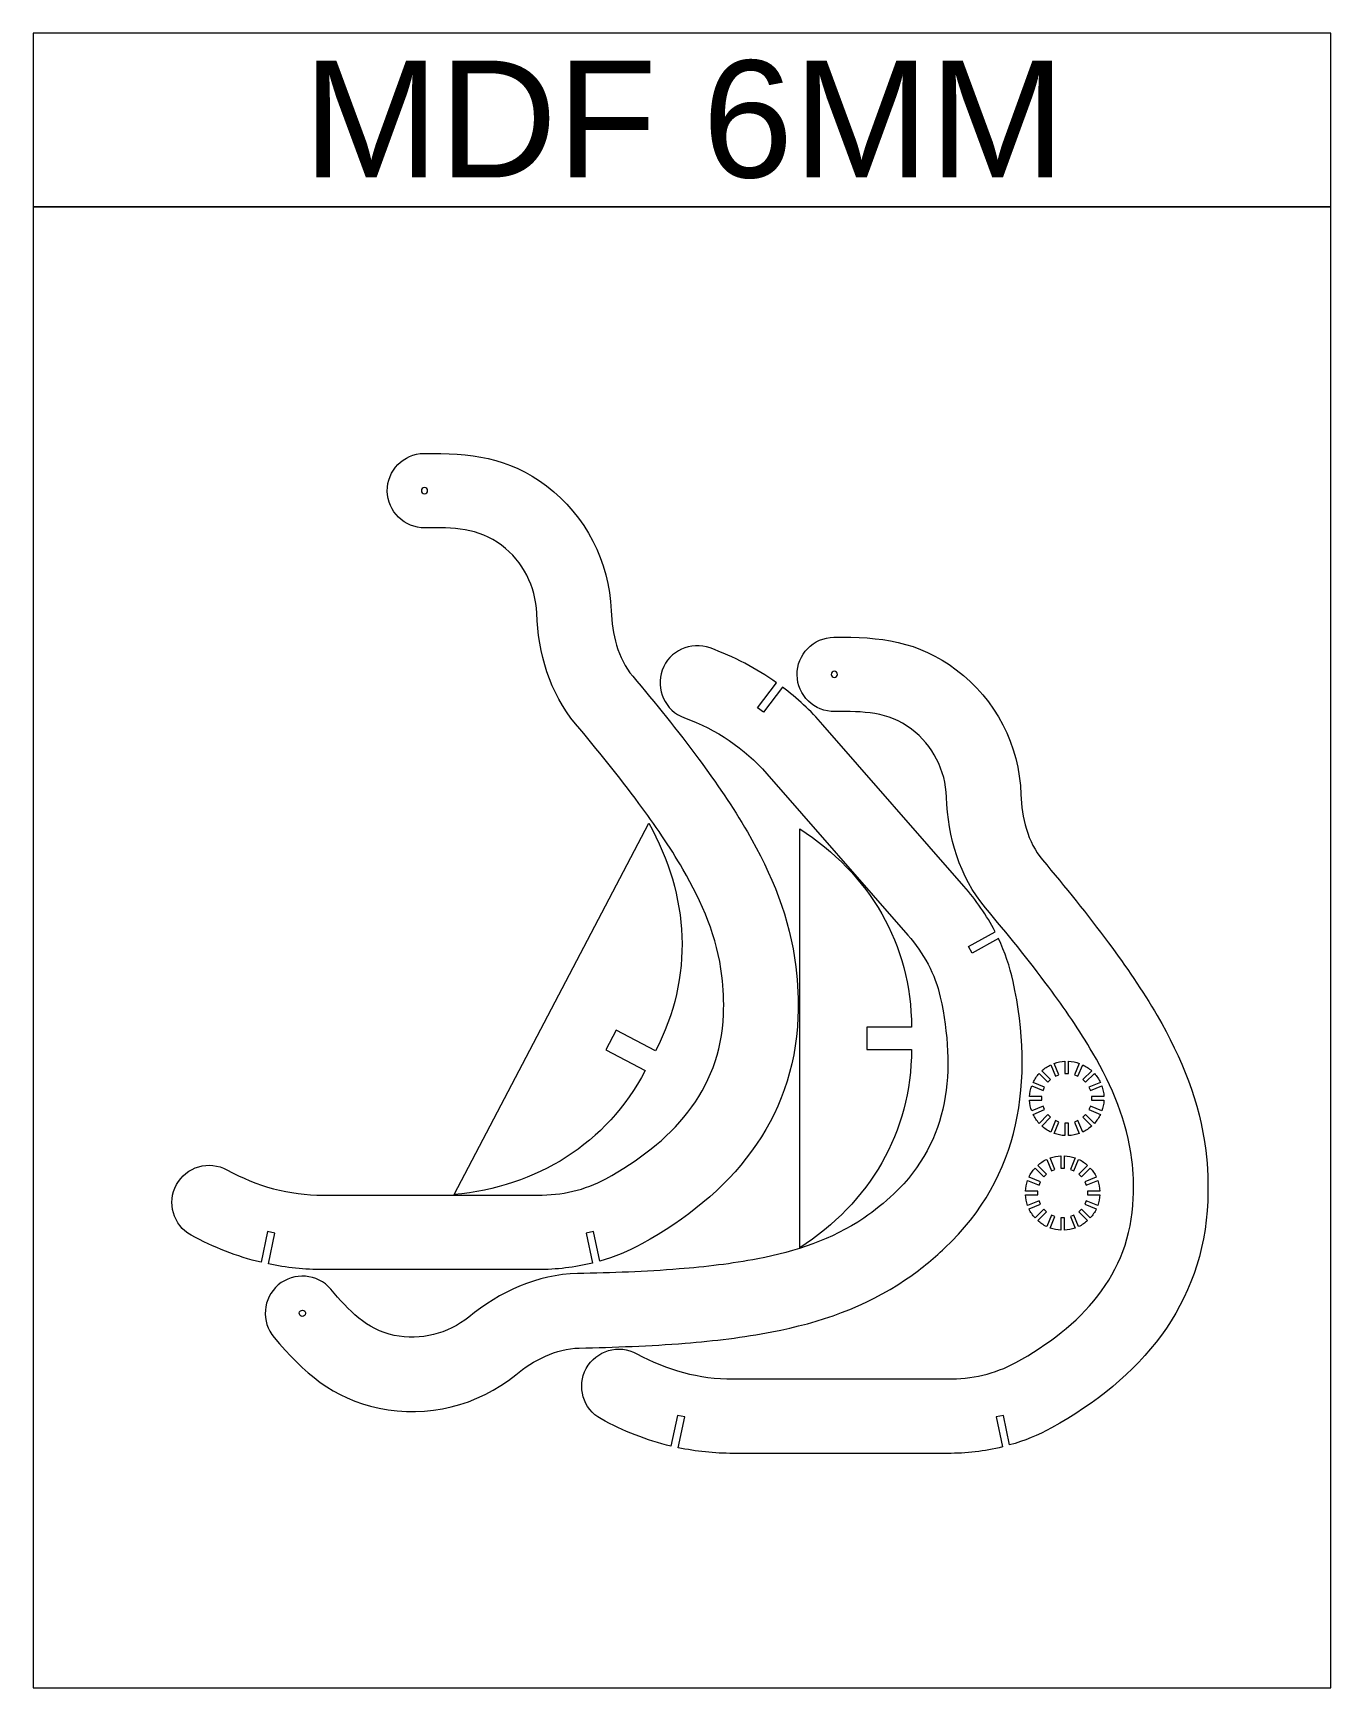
# Model space of a CAD drawing. Header units: millimetres. Extents: x -2039 to 2031, y -1914 to 1914.
# Drawn here: x -515 to 531, y 580 to 1914 of the extents above; entities that cross this region are included whole.
import ezdxf

# ---------------------------------------------------------------- set-up
doc = ezdxf.new("R2010")
doc.units = ezdxf.units.MM
doc.header["$MEASUREMENT"] = 0
doc.layers.add('Camada 1', color=7, linetype='Continuous')
doc.styles.add('3', font='Arial', dxfattribs={"height": 1})

msp = doc.modelspace()

# ---------------------------------------------------------------- linework, layer by layer
at = {"layer": 'Camada 1', "color": 142, "lineweight": 20}
for points in [[(-514.8683, 1774.238), (530.7651, 1774.238), (530.7651, 1914.3924), (-514.8683, 1914.3924), (-514.8683, 1774.238)], [(-514.8683, 580.438), (530.7651, 580.438), (530.7651, 1774.238), (-514.8683, 1774.238), (-514.8683, 580.438)]]:
    msp.add_lwpolyline(points, close=True, dxfattribs=at)
at = {"layer": 'Camada 1', "color": 230, "lineweight": 9}
for points, knots in [([(-26.7585, 1293.4397), (-14.1215, 1276.3847), (-1.9595, 1258.7644), (8.7004, 1240.3963), (8.7004, 1240.3963), (24.3186, 1213.4845), (36.3523, 1185.4957), (40.1717, 1154.3939), (40.1717, 1154.3939), (41.4375, 1144.0861), (41.7847, 1133.6804), (41.386, 1123.3059), (41.386, 1123.3059), (38.9998, 1061.2068), (-1.0474, 1019.6791), (-53.3854, 990.8475), (-53.3854, 990.8475), (-70.1679, 981.6024), (-89.1675, 977.6373), (-108.2309, 977.6373), (-108.2309, 977.6373), (-108.2309, 977.6373), (-281.0037, 977.6373), (-281.0037, 977.6373), (-281.0037, 977.6373), (-308.66, 977.6373), (-334.4271, 984.738), (-358.6578, 998.0209), (-358.6578, 998.0209), (-373.1469, 1005.9637), (-391.4425, 1000.6244), (-399.3853, 986.1352), (-399.3853, 986.1352), (-407.3281, 971.6461), (-401.9888, 953.3505), (-387.4996, 945.4077), (-387.4996, 945.4077), (-369.4525, 935.5145), (-350.6323, 928.15), (-331.1246, 923.4999), (-331.1246, 923.4999), (-331.1246, 923.4999), (-325.9156, 948.2551), (-325.9156, 948.2551), (-325.9156, 948.2551), (-325.9156, 948.2551), (-320.0442, 947.0196), (-320.0442, 947.0196), (-320.0442, 947.0196), (-320.0442, 947.0196), (-325.2688, 922.1901), (-325.2688, 922.1901), (-325.2688, 922.1901), (-310.8676, 919.1793), (-296.1013, 917.6373), (-281.0037, 917.6373), (-281.0037, 917.6373), (-281.0037, 917.6373), (-108.2309, 917.6373), (-108.2309, 917.6373), (-108.2309, 917.6373), (-93.3034, 917.6373), (-78.4719, 919.3326), (-64.1097, 922.8762), (-64.1097, 922.8762), (-64.1097, 922.8762), (-69.1899, 947.0196), (-69.1899, 947.0196), (-69.1899, 947.0196), (-69.1899, 947.0196), (-63.3185, 948.2551), (-63.3185, 948.2551), (-63.3185, 948.2551), (-63.3185, 948.2551), (-58.3026, 924.4176), (-58.3026, 924.4176), (-58.3026, 924.4176), (-46.5919, 927.7484), (-35.2333, 932.3454), (-24.435, 938.2939), (-24.435, 938.2939), (46.875, 977.5767), (98.1236, 1037.2515), (101.3418, 1121.0021), (101.3418, 1121.0021), (101.8638, 1134.5864), (101.3817, 1148.211), (99.7243, 1161.707), (99.7243, 1161.707), (94.8906, 1201.0691), (80.3825, 1236.4158), (60.5945, 1270.5128), (60.5945, 1270.5128), (48.8055, 1290.8265), (35.4262, 1310.2975), (21.45, 1329.1599), (21.45, 1329.1599), (4.4909, 1352.048), (-13.497, 1374.2403), (-31.7963, 1396.0662), (-31.7963, 1396.0662), (-43.8546, 1410.4483), (-48.5198, 1430.323), (-49.1443, 1448.7179), (-49.1443, 1448.7179), (-50.4914, 1488.3968), (-69.5507, 1525.3962), (-101.2329, 1549.3575), (-101.2329, 1549.3575), (-131.8427, 1572.5079), (-162.7415, 1576.0874), (-199.9111, 1575.5932), (-199.9111, 1575.5932), (-216.433, 1575.3736), (-229.7293, 1561.719), (-229.5096, 1545.1971), (-229.5096, 1545.1971), (-229.29, 1528.6752), (-215.6354, 1515.3789), (-199.1135, 1515.5986), (-199.1135, 1515.5986), (-176.5859, 1515.898), (-156.0681, 1515.6021), (-137.4256, 1501.5027), (-137.4256, 1501.5027), (-120.1676, 1488.4504), (-109.8432, 1468.286), (-109.1097, 1446.6821), (-109.1097, 1446.6821), (-108.0192, 1414.5609), (-98.675, 1382.4457), (-77.7743, 1357.5172), (-77.7743, 1357.5172), (-60.2484, 1336.6138), (-43.0008, 1315.3604), (-26.7585, 1293.4397)], [0, 0, 0, 0, 0.028571429, 0.028571429, 0.028571429, 0.028571429, 0.057142857, 0.057142857, 0.057142857, 0.057142857, 0.085714286, 0.085714286, 0.085714286, 0.085714286, 0.114285714, 0.114285714, 0.114285714, 0.114285714, 0.142857143, 0.142857143, 0.142857143, 0.142857143, 0.171428571, 0.171428571, 0.171428571, 0.171428571, 0.2, 0.2, 0.2, 0.2, 0.228571429, 0.228571429, 0.228571429, 0.228571429, 0.257142857, 0.257142857, 0.257142857, 0.257142857, 0.285714286, 0.285714286, 0.285714286, 0.285714286, 0.314285714, 0.314285714, 0.314285714, 0.314285714, 0.342857143, 0.342857143, 0.342857143, 0.342857143, 0.371428571, 0.371428571, 0.371428571, 0.371428571, 0.4, 0.4, 0.4, 0.4, 0.428571429, 0.428571429, 0.428571429, 0.428571429, 0.457142857, 0.457142857, 0.457142857, 0.457142857, 0.485714286, 0.485714286, 0.485714286, 0.485714286, 0.514285714, 0.514285714, 0.514285714, 0.514285714, 0.542857143, 0.542857143, 0.542857143, 0.542857143, 0.571428571, 0.571428571, 0.571428571, 0.571428571, 0.6, 0.6, 0.6, 0.6, 0.628571429, 0.628571429, 0.628571429, 0.628571429, 0.657142857, 0.657142857, 0.657142857, 0.657142857, 0.685714286, 0.685714286, 0.685714286, 0.685714286, 0.714285714, 0.714285714, 0.714285714, 0.714285714, 0.742857143, 0.742857143, 0.742857143, 0.742857143, 0.771428571, 0.771428571, 0.771428571, 0.771428571, 0.8, 0.8, 0.8, 0.8, 0.828571429, 0.828571429, 0.828571429, 0.828571429, 0.857142857, 0.857142857, 0.857142857, 0.857142857, 0.885714286, 0.885714286, 0.885714286, 0.885714286, 0.914285714, 0.914285714, 0.914285714, 0.914285714, 0.942857143, 0.942857143, 0.942857143, 0.942857143, 1, 1, 1, 1]), ([(-199.5123, 1548.0959), (-198.1315, 1548.0959), (-197.0123, 1546.9766), (-197.0123, 1545.5959), (-197.0123, 1545.5959), (-197.0123, 1544.2152), (-198.1316, 1543.0959), (-199.5123, 1543.0959), (-199.5123, 1543.0959), (-200.893, 1543.0959), (-202.0123, 1544.2152), (-202.0123, 1545.5959), (-202.0123, 1545.5959), (-202.0123, 1546.9766), (-200.893, 1548.0959), (-199.5123, 1548.0959)], [0, 0, 0, 0, 0.2, 0.2, 0.2, 0.2, 0.4, 0.4, 0.4, 0.4, 0.6, 0.6, 0.6, 0.6, 1, 1, 1, 1]), ([(303.4416, 1145.273), (316.0786, 1128.218), (328.2406, 1110.5977), (338.9005, 1092.2296), (338.9005, 1092.2296), (354.5187, 1065.3178), (366.5524, 1037.329), (370.3718, 1006.2272), (370.3718, 1006.2272), (371.6376, 995.9194), (371.9848, 985.5137), (371.5861, 975.1392), (371.5861, 975.1392), (369.1999, 913.0401), (329.1527, 871.5124), (276.8147, 842.6808), (276.8147, 842.6808), (260.0322, 833.4357), (241.0326, 829.4706), (221.9692, 829.4706), (221.9692, 829.4706), (221.9692, 829.4706), (49.1964, 829.4706), (49.1964, 829.4706), (49.1964, 829.4706), (21.5401, 829.4706), (-4.227, 836.5713), (-28.4577, 849.8542), (-28.4577, 849.8542), (-42.9468, 857.797), (-61.2424, 852.4577), (-69.1852, 837.9685), (-69.1852, 837.9685), (-77.128, 823.4794), (-71.7887, 805.1838), (-57.2995, 797.241), (-57.2995, 797.241), (-39.2524, 787.3478), (-20.4322, 779.9833), (-0.9245, 775.3332), (-0.9245, 775.3332), (-0.9245, 775.3332), (4.2845, 800.0884), (4.2845, 800.0884), (4.2845, 800.0884), (4.2845, 800.0884), (10.1559, 798.8529), (10.1559, 798.8529), (10.1559, 798.8529), (10.1559, 798.8529), (4.9313, 774.0234), (4.9313, 774.0234), (4.9313, 774.0234), (19.3325, 771.0126), (34.0988, 769.4706), (49.1964, 769.4706), (49.1964, 769.4706), (49.1964, 769.4706), (221.9692, 769.4706), (221.9692, 769.4706), (221.9692, 769.4706), (236.8967, 769.4706), (251.7282, 771.1659), (266.0904, 774.7095), (266.0904, 774.7095), (266.0904, 774.7095), (261.0102, 798.8529), (261.0102, 798.8529), (261.0102, 798.8529), (261.0102, 798.8529), (266.8816, 800.0884), (266.8816, 800.0884), (266.8816, 800.0884), (266.8816, 800.0884), (271.8975, 776.2509), (271.8975, 776.2509), (271.8975, 776.2509), (283.6082, 779.5817), (294.9668, 784.1787), (305.7651, 790.1272), (305.7651, 790.1272), (377.0751, 829.41), (428.3237, 889.0848), (431.5419, 972.8354), (431.5419, 972.8354), (432.0639, 986.4197), (431.5818, 1000.0443), (429.9244, 1013.5403), (429.9244, 1013.5403), (425.0907, 1052.9024), (410.5826, 1088.2491), (390.7946, 1122.3461), (390.7946, 1122.3461), (379.0056, 1142.6598), (365.6263, 1162.1308), (351.6501, 1180.9932), (351.6501, 1180.9932), (334.691, 1203.8813), (316.7031, 1226.0736), (298.4038, 1247.8995), (298.4038, 1247.8995), (286.3455, 1262.2816), (281.6803, 1282.1563), (281.0558, 1300.5512), (281.0558, 1300.5512), (279.7087, 1340.2301), (260.6494, 1377.2295), (228.9672, 1401.1908), (228.9672, 1401.1908), (198.3574, 1424.3412), (167.4586, 1427.9207), (130.289, 1427.4265), (130.289, 1427.4265), (113.7671, 1427.2069), (100.4708, 1413.5523), (100.6905, 1397.0304), (100.6905, 1397.0304), (100.9101, 1380.5085), (114.5647, 1367.2122), (131.0866, 1367.4319), (131.0866, 1367.4319), (153.6142, 1367.7313), (174.132, 1367.4354), (192.7745, 1353.336), (192.7745, 1353.336), (210.0325, 1340.2837), (220.3569, 1320.1193), (221.0904, 1298.5154), (221.0904, 1298.5154), (222.1809, 1266.3942), (231.5251, 1234.279), (252.4258, 1209.3505), (252.4258, 1209.3505), (269.9517, 1188.4471), (287.1993, 1167.1937), (303.4416, 1145.273)], [0, 0, 0, 0, 0.028571429, 0.028571429, 0.028571429, 0.028571429, 0.057142857, 0.057142857, 0.057142857, 0.057142857, 0.085714286, 0.085714286, 0.085714286, 0.085714286, 0.114285714, 0.114285714, 0.114285714, 0.114285714, 0.142857143, 0.142857143, 0.142857143, 0.142857143, 0.171428571, 0.171428571, 0.171428571, 0.171428571, 0.2, 0.2, 0.2, 0.2, 0.228571429, 0.228571429, 0.228571429, 0.228571429, 0.257142857, 0.257142857, 0.257142857, 0.257142857, 0.285714286, 0.285714286, 0.285714286, 0.285714286, 0.314285714, 0.314285714, 0.314285714, 0.314285714, 0.342857143, 0.342857143, 0.342857143, 0.342857143, 0.371428571, 0.371428571, 0.371428571, 0.371428571, 0.4, 0.4, 0.4, 0.4, 0.428571429, 0.428571429, 0.428571429, 0.428571429, 0.457142857, 0.457142857, 0.457142857, 0.457142857, 0.485714286, 0.485714286, 0.485714286, 0.485714286, 0.514285714, 0.514285714, 0.514285714, 0.514285714, 0.542857143, 0.542857143, 0.542857143, 0.542857143, 0.571428571, 0.571428571, 0.571428571, 0.571428571, 0.6, 0.6, 0.6, 0.6, 0.628571429, 0.628571429, 0.628571429, 0.628571429, 0.657142857, 0.657142857, 0.657142857, 0.657142857, 0.685714286, 0.685714286, 0.685714286, 0.685714286, 0.714285714, 0.714285714, 0.714285714, 0.714285714, 0.742857143, 0.742857143, 0.742857143, 0.742857143, 0.771428571, 0.771428571, 0.771428571, 0.771428571, 0.8, 0.8, 0.8, 0.8, 0.828571429, 0.828571429, 0.828571429, 0.828571429, 0.857142857, 0.857142857, 0.857142857, 0.857142857, 0.885714286, 0.885714286, 0.885714286, 0.885714286, 0.914285714, 0.914285714, 0.914285714, 0.914285714, 0.942857143, 0.942857143, 0.942857143, 0.942857143, 1, 1, 1, 1]), ([(5.6741, 918.1432), (26.8324, 919.8432), (48.1041, 922.2728), (68.9511, 926.3257), (68.9511, 926.3257), (99.4947, 932.2638), (128.4917, 941.6102), (154.4303, 959.1915), (154.4303, 959.1915), (163.0269, 965.0183), (171.093, 971.6014), (178.6449, 978.7258), (178.6449, 978.7258), (223.8492, 1021.3704), (228.7864, 1078.8504), (216.076, 1137.2368), (216.076, 1137.2368), (212.0004, 1155.9589), (202.4895, 1172.8778), (189.9501, 1187.2366), (189.9501, 1187.2366), (189.9501, 1187.2366), (76.3042, 1317.3714), (76.3042, 1317.3714), (76.3042, 1317.3714), (58.1126, 1338.2025), (35.8152, 1352.9399), (9.872, 1362.4536), (9.872, 1362.4536), (-5.6412, 1368.1424), (-13.654, 1385.435), (-7.9651, 1400.9483), (-7.9651, 1400.9483), (-2.2763, 1416.4615), (15.0162, 1424.4742), (30.5295, 1418.7854), (30.5295, 1418.7854), (49.8522, 1411.6996), (67.7787, 1402.3681), (84.1129, 1390.7334), (84.1129, 1390.7334), (84.1129, 1390.7334), (68.8933, 1370.5265), (68.8933, 1370.5265), (68.8933, 1370.5265), (68.8933, 1370.5265), (73.686, 1366.9168), (73.686, 1366.9168), (73.686, 1366.9168), (73.686, 1366.9168), (88.9513, 1387.1843), (88.9513, 1387.1843), (88.9513, 1387.1843), (100.6918, 1378.3175), (111.5662, 1368.2096), (121.497, 1356.8379), (121.497, 1356.8379), (121.497, 1356.8379), (235.1429, 1226.7031), (235.1429, 1226.7031), (235.1429, 1226.7031), (244.9618, 1215.4595), (253.4407, 1203.1731), (260.2187, 1190.0244), (260.2187, 1190.0244), (260.2187, 1190.0244), (238.692, 1177.97), (238.692, 1177.97), (238.692, 1177.97), (238.692, 1177.97), (241.6234, 1172.7349), (241.6234, 1172.7349), (241.6234, 1172.7349), (241.6234, 1172.7349), (262.8775, 1184.6366), (262.8775, 1184.6366), (262.8775, 1184.6366), (268.0717, 1173.625), (272.0806, 1162.0457), (274.703, 1149.9995), (274.703, 1149.9995), (292.0207, 1070.4486), (280.7829, 992.5948), (219.8177, 935.0816), (219.8177, 935.0816), (209.9292, 925.753), (199.3498, 917.1542), (188.0943, 909.5253), (188.0943, 909.5253), (155.2667, 887.2746), (119.1, 874.9521), (80.4016, 867.4285), (80.4016, 867.4285), (57.3466, 862.9462), (33.8801, 860.2161), (10.4795, 858.336), (10.4795, 858.336), (-17.9154, 856.0545), (-46.4629, 855.0057), (-74.9393, 854.4324), (-74.9393, 854.4324), (-93.7038, 854.0547), (-111.7423, 844.4955), (-126.0084, 832.8661), (-126.0084, 832.8661), (-156.7812, 807.781), (-197.1864, 797.7993), (-236.0742, 805.9016), (-236.0742, 805.9016), (-273.6457, 813.7296), (-296.6664, 834.6484), (-320.7434, 862.9702), (-320.7434, 862.9702), (-331.4457, 875.5591), (-329.9069, 894.5557), (-317.3178, 905.258), (-317.3178, 905.258), (-304.7289, 915.9603), (-285.7323, 914.4214), (-275.03, 901.8324), (-275.03, 901.8324), (-260.4374, 884.6674), (-246.7184, 869.4077), (-223.836, 864.6402), (-223.836, 864.6402), (-202.6529, 860.2267), (-180.6737, 865.7139), (-163.9188, 879.372), (-163.9188, 879.372), (-139.0074, 899.6792), (-108.6714, 913.7656), (-76.147, 914.4203), (-76.147, 914.4203), (-48.8741, 914.9693), (-21.5207, 915.9582), (5.6741, 918.1432)], [0, 0, 0, 0, 0.028571429, 0.028571429, 0.028571429, 0.028571429, 0.057142857, 0.057142857, 0.057142857, 0.057142857, 0.085714286, 0.085714286, 0.085714286, 0.085714286, 0.114285714, 0.114285714, 0.114285714, 0.114285714, 0.142857143, 0.142857143, 0.142857143, 0.142857143, 0.171428571, 0.171428571, 0.171428571, 0.171428571, 0.2, 0.2, 0.2, 0.2, 0.228571429, 0.228571429, 0.228571429, 0.228571429, 0.257142857, 0.257142857, 0.257142857, 0.257142857, 0.285714286, 0.285714286, 0.285714286, 0.285714286, 0.314285714, 0.314285714, 0.314285714, 0.314285714, 0.342857143, 0.342857143, 0.342857143, 0.342857143, 0.371428571, 0.371428571, 0.371428571, 0.371428571, 0.4, 0.4, 0.4, 0.4, 0.428571429, 0.428571429, 0.428571429, 0.428571429, 0.457142857, 0.457142857, 0.457142857, 0.457142857, 0.485714286, 0.485714286, 0.485714286, 0.485714286, 0.514285714, 0.514285714, 0.514285714, 0.514285714, 0.542857143, 0.542857143, 0.542857143, 0.542857143, 0.571428571, 0.571428571, 0.571428571, 0.571428571, 0.6, 0.6, 0.6, 0.6, 0.628571429, 0.628571429, 0.628571429, 0.628571429, 0.657142857, 0.657142857, 0.657142857, 0.657142857, 0.685714286, 0.685714286, 0.685714286, 0.685714286, 0.714285714, 0.714285714, 0.714285714, 0.714285714, 0.742857143, 0.742857143, 0.742857143, 0.742857143, 0.771428571, 0.771428571, 0.771428571, 0.771428571, 0.8, 0.8, 0.8, 0.8, 0.828571429, 0.828571429, 0.828571429, 0.828571429, 0.857142857, 0.857142857, 0.857142857, 0.857142857, 0.885714286, 0.885714286, 0.885714286, 0.885714286, 0.914285714, 0.914285714, 0.914285714, 0.914285714, 0.942857143, 0.942857143, 0.942857143, 0.942857143, 1, 1, 1, 1]), ([(130.6878, 1399.9292), (132.0686, 1399.9292), (133.1878, 1398.8099), (133.1878, 1397.4292), (133.1878, 1397.4292), (133.1878, 1396.0485), (132.0685, 1394.9292), (130.6878, 1394.9292), (130.6878, 1394.9292), (129.3071, 1394.9292), (128.1878, 1396.0485), (128.1878, 1397.4292), (128.1878, 1397.4292), (128.1878, 1398.8099), (129.3071, 1399.9292), (130.6878, 1399.9292)], [0, 0, 0, 0, 0.2, 0.2, 0.2, 0.2, 0.4, 0.4, 0.4, 0.4, 0.6, 0.6, 0.6, 0.6, 1, 1, 1, 1]), ([(-18.8476, 1277.515), (-18.8476, 1277.515), (-175.7011, 978.1139), (-175.7011, 978.1139), (-175.7011, 978.1139), (-109.0085, 984.4418), (-52.8173, 1018.7348), (-21.7287, 1078.0765), (-21.7287, 1078.0765), (-21.7287, 1078.0765), (-53.5002, 1094.7213), (-53.5002, 1094.7213), (-53.5002, 1094.7213), (-53.5002, 1094.7213), (-45.147, 1110.6657), (-45.147, 1110.6657), (-45.147, 1110.6657), (-45.147, 1110.6657), (-13.3756, 1094.0209), (-13.3756, 1094.0209), (-13.3756, 1094.0209), (17.713, 1153.3627), (13.9175, 1219.0822), (-18.8476, 1277.515)], [0, 0, 0, 0, 0.142857143, 0.142857143, 0.142857143, 0.142857143, 0.285714286, 0.285714286, 0.285714286, 0.285714286, 0.428571429, 0.428571429, 0.428571429, 0.428571429, 0.571428571, 0.571428571, 0.571428571, 0.571428571, 0.714285714, 0.714285714, 0.714285714, 0.714285714, 1, 1, 1, 1]), ([(102.8432, 1273.0577), (102.8432, 1273.0577), (102.8432, 935.0577), (102.8432, 935.0577), (102.8432, 935.0577), (158.9831, 971.6125), (192.8432, 1028.0656), (192.8432, 1095.0577), (192.8432, 1095.0577), (192.8432, 1095.0577), (156.9758, 1095.0577), (156.9758, 1095.0577), (156.9758, 1095.0577), (156.9758, 1095.0577), (156.9758, 1113.0577), (156.9758, 1113.0577), (156.9758, 1113.0577), (156.9758, 1113.0577), (192.8432, 1113.0577), (192.8432, 1113.0577), (192.8432, 1113.0577), (192.8432, 1180.0498), (158.9831, 1236.5029), (102.8432, 1273.0577)], [0, 0, 0, 0, 0.142857143, 0.142857143, 0.142857143, 0.142857143, 0.285714286, 0.285714286, 0.285714286, 0.285714286, 0.428571429, 0.428571429, 0.428571429, 0.428571429, 0.571428571, 0.571428571, 0.571428571, 0.571428571, 0.714285714, 0.714285714, 0.714285714, 0.714285714, 1, 1, 1, 1]), ([(316.4504, 1035.6175), (316.4504, 1035.6175), (319.4504, 1035.6175), (319.4504, 1035.6175), (319.4504, 1035.6175), (319.4504, 1035.6175), (319.4504, 1025.655), (319.4504, 1025.655), (319.4504, 1025.655), (322.3786, 1025.8016), (325.2694, 1026.3766), (328.0308, 1027.3617), (328.0308, 1027.3617), (328.0308, 1027.3617), (324.2183, 1036.5659), (324.2183, 1036.5659), (324.2183, 1036.5659), (324.2183, 1036.5659), (326.9899, 1037.7139), (326.9899, 1037.7139), (326.9899, 1037.7139), (326.9899, 1037.7139), (330.8024, 1028.5098), (330.8024, 1028.5098), (330.8024, 1028.5098), (333.4516, 1029.7658), (335.9023, 1031.4033), (338.0765, 1033.3702), (338.0765, 1033.3702), (338.0765, 1033.3702), (331.0319, 1040.4147), (331.0319, 1040.4147), (331.0319, 1040.4147), (331.0319, 1040.4147), (333.1532, 1042.5359), (333.1532, 1042.5359), (333.1532, 1042.5359), (333.1532, 1042.5359), (340.1978, 1035.4915), (340.1978, 1035.4915), (340.1978, 1035.4915), (342.1646, 1037.6656), (343.8022, 1040.1164), (345.0581, 1042.7654), (345.0581, 1042.7654), (345.0581, 1042.7654), (335.854, 1046.5779), (335.854, 1046.5779), (335.854, 1046.5779), (335.854, 1046.5779), (337.0021, 1049.3495), (337.0021, 1049.3495), (337.0021, 1049.3495), (337.0021, 1049.3495), (346.2062, 1045.5371), (346.2062, 1045.5371), (346.2062, 1045.5371), (347.1913, 1048.2984), (347.7663, 1051.1893), (347.9129, 1054.1174), (347.9129, 1054.1174), (347.9129, 1054.1174), (337.9504, 1054.1174), (337.9504, 1054.1174), (337.9504, 1054.1174), (337.9504, 1054.1174), (337.9504, 1057.1174), (337.9504, 1057.1174), (337.9504, 1057.1174), (337.9504, 1057.1174), (347.9129, 1057.1174), (347.9129, 1057.1174), (347.9129, 1057.1174), (347.7663, 1060.0455), (347.1913, 1062.9364), (346.2062, 1065.6977), (346.2062, 1065.6977), (346.2062, 1065.6977), (337.0021, 1061.8852), (337.0021, 1061.8852), (337.0021, 1061.8852), (337.0021, 1061.8852), (335.854, 1064.6569), (335.854, 1064.6569), (335.854, 1064.6569), (335.854, 1064.6569), (345.0581, 1068.4694), (345.0581, 1068.4694), (345.0581, 1068.4694), (343.8022, 1071.1185), (342.1646, 1073.5692), (340.1978, 1075.7434), (340.1978, 1075.7434), (340.1978, 1075.7434), (333.1532, 1068.6989), (333.1532, 1068.6989), (333.1532, 1068.6989), (333.1532, 1068.6989), (331.0319, 1070.8202), (331.0319, 1070.8202), (331.0319, 1070.8202), (331.0319, 1070.8202), (338.0765, 1077.8647), (338.0765, 1077.8647), (338.0765, 1077.8647), (335.9023, 1079.8316), (333.4516, 1081.4691), (330.8024, 1082.7251), (330.8024, 1082.7251), (330.8024, 1082.7251), (326.9899, 1073.521), (326.9899, 1073.521), (326.9899, 1073.521), (326.9899, 1073.521), (324.2183, 1074.669), (324.2183, 1074.669), (324.2183, 1074.669), (324.2183, 1074.669), (328.0308, 1083.8731), (328.0308, 1083.8731), (328.0308, 1083.8731), (325.2694, 1084.8583), (322.3786, 1085.4333), (319.4504, 1085.5799), (319.4504, 1085.5799), (319.4504, 1085.5799), (319.4504, 1075.6174), (319.4504, 1075.6174), (319.4504, 1075.6174), (319.4504, 1075.6174), (316.4504, 1075.6174), (316.4504, 1075.6174), (316.4504, 1075.6174), (316.4504, 1075.6174), (316.4504, 1085.5799), (316.4504, 1085.5799), (316.4504, 1085.5799), (313.5223, 1085.4333), (310.6315, 1084.8583), (307.8701, 1083.8731), (307.8701, 1083.8731), (307.8701, 1083.8731), (311.6826, 1074.669), (311.6826, 1074.669), (311.6826, 1074.669), (311.6826, 1074.669), (308.911, 1073.521), (308.911, 1073.521), (308.911, 1073.521), (308.911, 1073.521), (305.0985, 1082.7251), (305.0985, 1082.7251), (305.0985, 1082.7251), (302.4493, 1081.4691), (299.9986, 1079.8316), (297.8244, 1077.8647), (297.8244, 1077.8647), (297.8244, 1077.8647), (304.869, 1070.8202), (304.869, 1070.8202), (304.869, 1070.8202), (304.869, 1070.8202), (302.7476, 1068.6989), (302.7476, 1068.6989), (302.7476, 1068.6989), (302.7476, 1068.6989), (295.7031, 1075.7434), (295.7031, 1075.7434), (295.7031, 1075.7434), (293.7363, 1073.5692), (292.0987, 1071.1185), (290.8428, 1068.4694), (290.8428, 1068.4694), (290.8428, 1068.4694), (300.0469, 1064.6569), (300.0469, 1064.6569), (300.0469, 1064.6569), (300.0469, 1064.6569), (298.8988, 1061.8852), (298.8988, 1061.8852), (298.8988, 1061.8852), (298.8988, 1061.8852), (289.6947, 1065.6977), (289.6947, 1065.6977), (289.6947, 1065.6977), (288.7096, 1062.9364), (288.1346, 1060.0455), (287.988, 1057.1174), (287.988, 1057.1174), (287.988, 1057.1174), (297.9504, 1057.1174), (297.9504, 1057.1174), (297.9504, 1057.1174), (297.9504, 1057.1174), (297.9504, 1054.1174), (297.9504, 1054.1174), (297.9504, 1054.1174), (297.9504, 1054.1174), (287.988, 1054.1174), (287.988, 1054.1174), (287.988, 1054.1174), (288.1346, 1051.1893), (288.7096, 1048.2984), (289.6947, 1045.5371), (289.6947, 1045.5371), (289.6947, 1045.5371), (298.8988, 1049.3495), (298.8988, 1049.3495), (298.8988, 1049.3495), (298.8988, 1049.3495), (300.0469, 1046.5779), (300.0469, 1046.5779), (300.0469, 1046.5779), (300.0469, 1046.5779), (290.8428, 1042.7654), (290.8428, 1042.7654), (290.8428, 1042.7654), (292.0987, 1040.1164), (293.7363, 1037.6656), (295.7031, 1035.4915), (295.7031, 1035.4915), (295.7031, 1035.4915), (302.7476, 1042.5359), (302.7476, 1042.5359), (302.7476, 1042.5359), (302.7476, 1042.5359), (304.869, 1040.4147), (304.869, 1040.4147), (304.869, 1040.4147), (304.869, 1040.4147), (297.8244, 1033.3702), (297.8244, 1033.3702), (297.8244, 1033.3702), (299.9986, 1031.4033), (302.4493, 1029.7658), (305.0985, 1028.5098), (305.0985, 1028.5098), (305.0985, 1028.5098), (308.911, 1037.7139), (308.911, 1037.7139), (308.911, 1037.7139), (308.911, 1037.7139), (311.6826, 1036.5659), (311.6826, 1036.5659), (311.6826, 1036.5659), (311.6826, 1036.5659), (307.8701, 1027.3617), (307.8701, 1027.3617), (307.8701, 1027.3617), (310.6315, 1026.3766), (313.5223, 1025.8016), (316.4504, 1025.655), (316.4504, 1025.655), (316.4504, 1025.655), (316.4504, 1035.6175), (316.4504, 1035.6175)], [0, 0, 0, 0, 0.015384615, 0.015384615, 0.015384615, 0.015384615, 0.030769231, 0.030769231, 0.030769231, 0.030769231, 0.046153846, 0.046153846, 0.046153846, 0.046153846, 0.061538462, 0.061538462, 0.061538462, 0.061538462, 0.076923077, 0.076923077, 0.076923077, 0.076923077, 0.092307692, 0.092307692, 0.092307692, 0.092307692, 0.107692308, 0.107692308, 0.107692308, 0.107692308, 0.123076923, 0.123076923, 0.123076923, 0.123076923, 0.138461538, 0.138461538, 0.138461538, 0.138461538, 0.153846154, 0.153846154, 0.153846154, 0.153846154, 0.169230769, 0.169230769, 0.169230769, 0.169230769, 0.184615385, 0.184615385, 0.184615385, 0.184615385, 0.2, 0.2, 0.2, 0.2, 0.215384615, 0.215384615, 0.215384615, 0.215384615, 0.230769231, 0.230769231, 0.230769231, 0.230769231, 0.246153846, 0.246153846, 0.246153846, 0.246153846, 0.261538462, 0.261538462, 0.261538462, 0.261538462, 0.276923077, 0.276923077, 0.276923077, 0.276923077, 0.292307692, 0.292307692, 0.292307692, 0.292307692, 0.307692308, 0.307692308, 0.307692308, 0.307692308, 0.323076923, 0.323076923, 0.323076923, 0.323076923, 0.338461538, 0.338461538, 0.338461538, 0.338461538, 0.353846154, 0.353846154, 0.353846154, 0.353846154, 0.369230769, 0.369230769, 0.369230769, 0.369230769, 0.384615385, 0.384615385, 0.384615385, 0.384615385, 0.4, 0.4, 0.4, 0.4, 0.415384615, 0.415384615, 0.415384615, 0.415384615, 0.430769231, 0.430769231, 0.430769231, 0.430769231, 0.446153846, 0.446153846, 0.446153846, 0.446153846, 0.461538462, 0.461538462, 0.461538462, 0.461538462, 0.476923077, 0.476923077, 0.476923077, 0.476923077, 0.492307692, 0.492307692, 0.492307692, 0.492307692, 0.507692308, 0.507692308, 0.507692308, 0.507692308, 0.523076923, 0.523076923, 0.523076923, 0.523076923, 0.538461538, 0.538461538, 0.538461538, 0.538461538, 0.553846154, 0.553846154, 0.553846154, 0.553846154, 0.569230769, 0.569230769, 0.569230769, 0.569230769, 0.584615385, 0.584615385, 0.584615385, 0.584615385, 0.6, 0.6, 0.6, 0.6, 0.615384615, 0.615384615, 0.615384615, 0.615384615, 0.630769231, 0.630769231, 0.630769231, 0.630769231, 0.646153846, 0.646153846, 0.646153846, 0.646153846, 0.661538462, 0.661538462, 0.661538462, 0.661538462, 0.676923077, 0.676923077, 0.676923077, 0.676923077, 0.692307692, 0.692307692, 0.692307692, 0.692307692, 0.707692308, 0.707692308, 0.707692308, 0.707692308, 0.723076923, 0.723076923, 0.723076923, 0.723076923, 0.738461538, 0.738461538, 0.738461538, 0.738461538, 0.753846154, 0.753846154, 0.753846154, 0.753846154, 0.769230769, 0.769230769, 0.769230769, 0.769230769, 0.784615385, 0.784615385, 0.784615385, 0.784615385, 0.8, 0.8, 0.8, 0.8, 0.815384615, 0.815384615, 0.815384615, 0.815384615, 0.830769231, 0.830769231, 0.830769231, 0.830769231, 0.846153846, 0.846153846, 0.846153846, 0.846153846, 0.861538462, 0.861538462, 0.861538462, 0.861538462, 0.876923077, 0.876923077, 0.876923077, 0.876923077, 0.892307692, 0.892307692, 0.892307692, 0.892307692, 0.907692308, 0.907692308, 0.907692308, 0.907692308, 0.923076923, 0.923076923, 0.923076923, 0.923076923, 0.938461538, 0.938461538, 0.938461538, 0.938461538, 0.953846154, 0.953846154, 0.953846154, 0.953846154, 0.969230769, 0.969230769, 0.969230769, 0.969230769, 1, 1, 1, 1]), ([(313.1698, 959.3984), (313.1698, 959.3984), (316.1698, 959.3984), (316.1698, 959.3984), (316.1698, 959.3984), (316.1698, 959.3984), (316.1698, 949.4359), (316.1698, 949.4359), (316.1698, 949.4359), (319.098, 949.5825), (321.9888, 950.1575), (324.7502, 951.1426), (324.7502, 951.1426), (324.7502, 951.1426), (320.9377, 960.3468), (320.9377, 960.3468), (320.9377, 960.3468), (320.9377, 960.3468), (323.7093, 961.4948), (323.7093, 961.4948), (323.7093, 961.4948), (323.7093, 961.4948), (327.5218, 952.2907), (327.5218, 952.2907), (327.5218, 952.2907), (330.171, 953.5467), (332.6217, 955.1842), (334.7959, 957.1511), (334.7959, 957.1511), (334.7959, 957.1511), (327.7513, 964.1956), (327.7513, 964.1956), (327.7513, 964.1956), (327.7513, 964.1956), (329.8726, 966.3168), (329.8726, 966.3168), (329.8726, 966.3168), (329.8726, 966.3168), (336.9172, 959.2724), (336.9172, 959.2724), (336.9172, 959.2724), (338.884, 961.4465), (340.5216, 963.8973), (341.7775, 966.5463), (341.7775, 966.5463), (341.7775, 966.5463), (332.5734, 970.3588), (332.5734, 970.3588), (332.5734, 970.3588), (332.5734, 970.3588), (333.7215, 973.1304), (333.7215, 973.1304), (333.7215, 973.1304), (333.7215, 973.1304), (342.9256, 969.318), (342.9256, 969.318), (342.9256, 969.318), (343.9107, 972.0793), (344.4857, 974.9702), (344.6323, 977.8983), (344.6323, 977.8983), (344.6323, 977.8983), (334.6698, 977.8983), (334.6698, 977.8983), (334.6698, 977.8983), (334.6698, 977.8983), (334.6698, 980.8983), (334.6698, 980.8983), (334.6698, 980.8983), (334.6698, 980.8983), (344.6323, 980.8983), (344.6323, 980.8983), (344.6323, 980.8983), (344.4857, 983.8264), (343.9107, 986.7173), (342.9256, 989.4786), (342.9256, 989.4786), (342.9256, 989.4786), (333.7215, 985.6661), (333.7215, 985.6661), (333.7215, 985.6661), (333.7215, 985.6661), (332.5734, 988.4378), (332.5734, 988.4378), (332.5734, 988.4378), (332.5734, 988.4378), (341.7775, 992.2503), (341.7775, 992.2503), (341.7775, 992.2503), (340.5216, 994.8994), (338.884, 997.3501), (336.9172, 999.5243), (336.9172, 999.5243), (336.9172, 999.5243), (329.8726, 992.4798), (329.8726, 992.4798), (329.8726, 992.4798), (329.8726, 992.4798), (327.7513, 994.6011), (327.7513, 994.6011), (327.7513, 994.6011), (327.7513, 994.6011), (334.7959, 1001.6456), (334.7959, 1001.6456), (334.7959, 1001.6456), (332.6217, 1003.6125), (330.171, 1005.25), (327.5218, 1006.506), (327.5218, 1006.506), (327.5218, 1006.506), (323.7093, 997.3019), (323.7093, 997.3019), (323.7093, 997.3019), (323.7093, 997.3019), (320.9377, 998.4499), (320.9377, 998.4499), (320.9377, 998.4499), (320.9377, 998.4499), (324.7502, 1007.654), (324.7502, 1007.654), (324.7502, 1007.654), (321.9888, 1008.6392), (319.098, 1009.2142), (316.1698, 1009.3608), (316.1698, 1009.3608), (316.1698, 1009.3608), (316.1698, 999.3983), (316.1698, 999.3983), (316.1698, 999.3983), (316.1698, 999.3983), (313.1698, 999.3983), (313.1698, 999.3983), (313.1698, 999.3983), (313.1698, 999.3983), (313.1698, 1009.3608), (313.1698, 1009.3608), (313.1698, 1009.3608), (310.2417, 1009.2142), (307.3509, 1008.6392), (304.5895, 1007.654), (304.5895, 1007.654), (304.5895, 1007.654), (308.402, 998.4499), (308.402, 998.4499), (308.402, 998.4499), (308.402, 998.4499), (305.6304, 997.3019), (305.6304, 997.3019), (305.6304, 997.3019), (305.6304, 997.3019), (301.8179, 1006.506), (301.8179, 1006.506), (301.8179, 1006.506), (299.1687, 1005.25), (296.718, 1003.6125), (294.5438, 1001.6456), (294.5438, 1001.6456), (294.5438, 1001.6456), (301.5884, 994.6011), (301.5884, 994.6011), (301.5884, 994.6011), (301.5884, 994.6011), (299.467, 992.4798), (299.467, 992.4798), (299.467, 992.4798), (299.467, 992.4798), (292.4225, 999.5243), (292.4225, 999.5243), (292.4225, 999.5243), (290.4557, 997.3501), (288.8181, 994.8994), (287.5622, 992.2503), (287.5622, 992.2503), (287.5622, 992.2503), (296.7663, 988.4378), (296.7663, 988.4378), (296.7663, 988.4378), (296.7663, 988.4378), (295.6182, 985.6661), (295.6182, 985.6661), (295.6182, 985.6661), (295.6182, 985.6661), (286.4141, 989.4786), (286.4141, 989.4786), (286.4141, 989.4786), (285.429, 986.7173), (284.854, 983.8264), (284.7074, 980.8983), (284.7074, 980.8983), (284.7074, 980.8983), (294.6698, 980.8983), (294.6698, 980.8983), (294.6698, 980.8983), (294.6698, 980.8983), (294.6698, 977.8983), (294.6698, 977.8983), (294.6698, 977.8983), (294.6698, 977.8983), (284.7074, 977.8983), (284.7074, 977.8983), (284.7074, 977.8983), (284.854, 974.9702), (285.429, 972.0793), (286.4141, 969.318), (286.4141, 969.318), (286.4141, 969.318), (295.6182, 973.1304), (295.6182, 973.1304), (295.6182, 973.1304), (295.6182, 973.1304), (296.7663, 970.3588), (296.7663, 970.3588), (296.7663, 970.3588), (296.7663, 970.3588), (287.5622, 966.5463), (287.5622, 966.5463), (287.5622, 966.5463), (288.8181, 963.8973), (290.4557, 961.4465), (292.4225, 959.2724), (292.4225, 959.2724), (292.4225, 959.2724), (299.467, 966.3168), (299.467, 966.3168), (299.467, 966.3168), (299.467, 966.3168), (301.5884, 964.1956), (301.5884, 964.1956), (301.5884, 964.1956), (301.5884, 964.1956), (294.5438, 957.1511), (294.5438, 957.1511), (294.5438, 957.1511), (296.718, 955.1842), (299.1687, 953.5467), (301.8179, 952.2907), (301.8179, 952.2907), (301.8179, 952.2907), (305.6304, 961.4948), (305.6304, 961.4948), (305.6304, 961.4948), (305.6304, 961.4948), (308.402, 960.3468), (308.402, 960.3468), (308.402, 960.3468), (308.402, 960.3468), (304.5895, 951.1426), (304.5895, 951.1426), (304.5895, 951.1426), (307.3509, 950.1575), (310.2417, 949.5825), (313.1698, 949.4359), (313.1698, 949.4359), (313.1698, 949.4359), (313.1698, 959.3984), (313.1698, 959.3984)], [0, 0, 0, 0, 0.015384615, 0.015384615, 0.015384615, 0.015384615, 0.030769231, 0.030769231, 0.030769231, 0.030769231, 0.046153846, 0.046153846, 0.046153846, 0.046153846, 0.061538462, 0.061538462, 0.061538462, 0.061538462, 0.076923077, 0.076923077, 0.076923077, 0.076923077, 0.092307692, 0.092307692, 0.092307692, 0.092307692, 0.107692308, 0.107692308, 0.107692308, 0.107692308, 0.123076923, 0.123076923, 0.123076923, 0.123076923, 0.138461538, 0.138461538, 0.138461538, 0.138461538, 0.153846154, 0.153846154, 0.153846154, 0.153846154, 0.169230769, 0.169230769, 0.169230769, 0.169230769, 0.184615385, 0.184615385, 0.184615385, 0.184615385, 0.2, 0.2, 0.2, 0.2, 0.215384615, 0.215384615, 0.215384615, 0.215384615, 0.230769231, 0.230769231, 0.230769231, 0.230769231, 0.246153846, 0.246153846, 0.246153846, 0.246153846, 0.261538462, 0.261538462, 0.261538462, 0.261538462, 0.276923077, 0.276923077, 0.276923077, 0.276923077, 0.292307692, 0.292307692, 0.292307692, 0.292307692, 0.307692308, 0.307692308, 0.307692308, 0.307692308, 0.323076923, 0.323076923, 0.323076923, 0.323076923, 0.338461538, 0.338461538, 0.338461538, 0.338461538, 0.353846154, 0.353846154, 0.353846154, 0.353846154, 0.369230769, 0.369230769, 0.369230769, 0.369230769, 0.384615385, 0.384615385, 0.384615385, 0.384615385, 0.4, 0.4, 0.4, 0.4, 0.415384615, 0.415384615, 0.415384615, 0.415384615, 0.430769231, 0.430769231, 0.430769231, 0.430769231, 0.446153846, 0.446153846, 0.446153846, 0.446153846, 0.461538462, 0.461538462, 0.461538462, 0.461538462, 0.476923077, 0.476923077, 0.476923077, 0.476923077, 0.492307692, 0.492307692, 0.492307692, 0.492307692, 0.507692308, 0.507692308, 0.507692308, 0.507692308, 0.523076923, 0.523076923, 0.523076923, 0.523076923, 0.538461538, 0.538461538, 0.538461538, 0.538461538, 0.553846154, 0.553846154, 0.553846154, 0.553846154, 0.569230769, 0.569230769, 0.569230769, 0.569230769, 0.584615385, 0.584615385, 0.584615385, 0.584615385, 0.6, 0.6, 0.6, 0.6, 0.615384615, 0.615384615, 0.615384615, 0.615384615, 0.630769231, 0.630769231, 0.630769231, 0.630769231, 0.646153846, 0.646153846, 0.646153846, 0.646153846, 0.661538462, 0.661538462, 0.661538462, 0.661538462, 0.676923077, 0.676923077, 0.676923077, 0.676923077, 0.692307692, 0.692307692, 0.692307692, 0.692307692, 0.707692308, 0.707692308, 0.707692308, 0.707692308, 0.723076923, 0.723076923, 0.723076923, 0.723076923, 0.738461538, 0.738461538, 0.738461538, 0.738461538, 0.753846154, 0.753846154, 0.753846154, 0.753846154, 0.769230769, 0.769230769, 0.769230769, 0.769230769, 0.784615385, 0.784615385, 0.784615385, 0.784615385, 0.8, 0.8, 0.8, 0.8, 0.815384615, 0.815384615, 0.815384615, 0.815384615, 0.830769231, 0.830769231, 0.830769231, 0.830769231, 0.846153846, 0.846153846, 0.846153846, 0.846153846, 0.861538462, 0.861538462, 0.861538462, 0.861538462, 0.876923077, 0.876923077, 0.876923077, 0.876923077, 0.892307692, 0.892307692, 0.892307692, 0.892307692, 0.907692308, 0.907692308, 0.907692308, 0.907692308, 0.923076923, 0.923076923, 0.923076923, 0.923076923, 0.938461538, 0.938461538, 0.938461538, 0.938461538, 0.953846154, 0.953846154, 0.953846154, 0.953846154, 0.969230769, 0.969230769, 0.969230769, 0.969230769, 1, 1, 1, 1]), ([(-299.7698, 880.7568), (-298.8615, 879.7168), (-297.2822, 879.6101), (-296.2423, 880.5183), (-296.2423, 880.5183), (-295.2023, 881.4264), (-295.0955, 883.0058), (-296.0037, 884.0457), (-296.0037, 884.0457), (-296.9119, 885.0857), (-298.4912, 885.1925), (-299.5312, 884.2843), (-299.5312, 884.2843), (-300.5711, 883.3761), (-300.6779, 881.7968), (-299.7698, 880.7568)], [0, 0, 0, 0, 0.2, 0.2, 0.2, 0.2, 0.4, 0.4, 0.4, 0.4, 0.6, 0.6, 0.6, 0.6, 1, 1, 1, 1])]:
    msp.add_open_spline(points, degree=3, knots=knots, dxfattribs=at)

# ---------------------------------------------------------------- texts
at = {"layer": 'Camada 1', "color": 142, "style": '3'}
msp.add_text('MDF 6MM', height=94.26384, dxfattribs=at).set_placement((-297.4927, 1798.0338))

doc.saveas('drawing.dxf')
